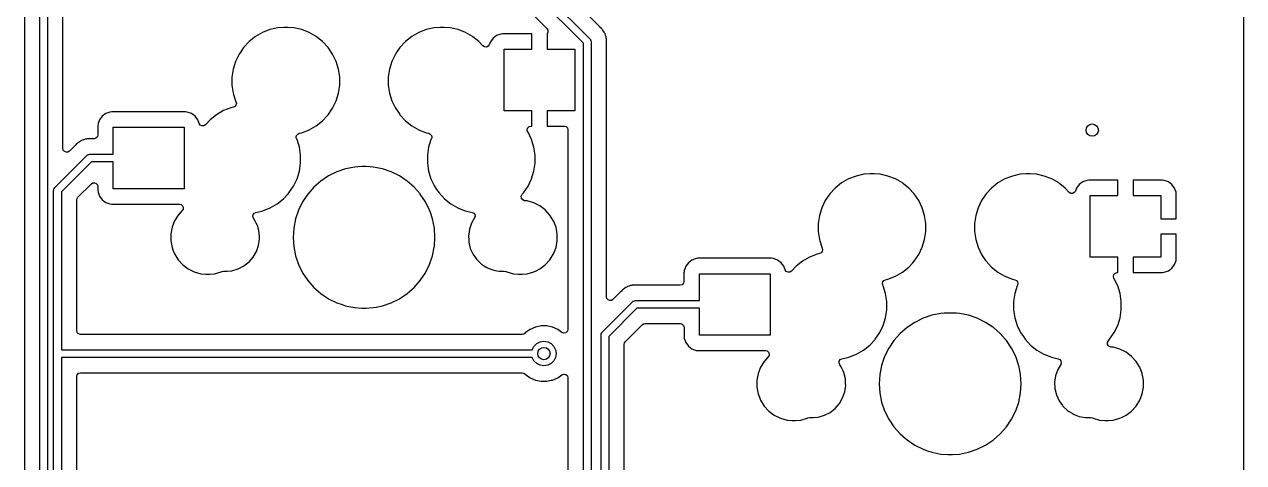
# Model space of a CAD drawing. Extents: x 144.2 to 239.5, y -132.7 to -33.4.
# Drawn here: x 199.89 to 239.52, y -74.11 to -59.85 of the extents above; entities that cross this region are included whole.
import ezdxf

# ---------------------------------------------------------------- set-up
doc = ezdxf.new("R2010")
doc.units = 0
doc.layers.add('BLACK', color=7, linetype='CONTINUOUS')

msp = doc.modelspace()

# ---------------------------------------------------------------- linework, layer by layer
at = {"layer": 'BLACK', "linetype": 'CONTINUOUS'}
for p, q in [((239.519, -43.0745), (239.51, -132.595)), ((199.894, -51.7818), (199.894, -85.7295)), ((200.395, -85.9882), (200.395, -51.77)), ((200.645, -52.0718), (200.645, -86.04)), ((201.145, -63.8905), (201.145, -52.7595)), ((216.533, -58.5827), (218.274, -60.3241)), ((218.603, -59.9452), (217.07, -58.4117)), ((218.061, -60.4643), (216.32, -58.7229)), ((215.991, -59.1018), (216.877, -59.9881)), ((207.63, -60.1169), (207.403, -60.2481)), ((207.875, -60.0211), (207.63, -60.1169)), ((208.13, -59.9627), (207.875, -60.0211)), ((208.327, -59.948), (208.13, -59.9627)), ((208.457, -59.948), (208.327, -59.948)), ((208.327, -59.948), (208.327, -59.948)), ((208.654, -59.9627), (208.457, -59.948)), ((208.457, -59.948), (208.457, -59.948)), ((208.909, -60.0211), (208.654, -59.9627)), ((209.154, -60.1169), (208.909, -60.0211)), ((209.154, -60.1173), (209.154, -60.1169)), ((209.154, -60.1169), (209.154, -60.1169)), ((209.154, -60.1169), (209.154, -60.1169)), ((209.381, -60.2481), (209.154, -60.1173)), ((212.71, -60.1169), (212.483, -60.2481)), ((212.955, -60.0211), (212.71, -60.1169)), ((213.21, -59.9627), (212.955, -60.0211)), ((213.407, -59.948), (213.21, -59.9627)), ((213.537, -59.948), (213.407, -59.948)), ((213.407, -59.948), (213.407, -59.948)), ((213.734, -59.9627), (213.537, -59.948)), ((213.537, -59.948), (213.537, -59.948)), ((213.989, -60.0211), (213.734, -59.9627)), ((214.234, -60.1169), (213.989, -60.0211)), ((214.234, -60.1173), (214.234, -60.1169)), ((214.234, -60.1169), (214.234, -60.1169)), ((214.234, -60.1169), (214.234, -60.1169)), ((214.461, -60.2481), (214.234, -60.1173)), ((215.24, -60.2151), (215.125, -60.3013)), ((215.375, -60.1649), (215.24, -60.2151)), ((215.434, -60.1585), (215.375, -60.1649)), ((216.382, -60.1585), (215.434, -60.1585)), ((216.382, -60.6585), (216.382, -60.1585)), ((216.877, -59.9881), (216.909, -60.0437)), ((216.909, -60.1079), (216.882, -60.1549)), ((216.882, -60.1549), (216.882, -60.6585)), ((216.909, -60.0437), (216.909, -60.1079)), ((218.612, -59.9531), (218.603, -59.9452)), ((218.646, -59.9809), (218.612, -59.9531)), ((218.657, -59.9971), (218.646, -59.9809)), ((218.67, -60.0119), (218.657, -59.9971)), ((218.684, -60.0261), (218.67, -60.0119)), ((218.706, -60.0637), (218.684, -60.0261)), ((218.713, -60.0734), (218.706, -60.0637)), ((218.738, -60.1088), (218.713, -60.0734)), ((218.746, -60.1274), (218.738, -60.1088)), ((218.738, -60.1088), (218.738, -60.1088)), ((218.754, -60.1449), (218.746, -60.1274)), ((218.765, -60.1621), (218.754, -60.1449)), ((218.777, -60.2041), (218.765, -60.1621)), ((218.781, -60.2151), (218.777, -60.2041)), ((218.797, -60.2557), (218.781, -60.2151)), ((207.02, -60.604), (206.924, -60.7442)), ((207.198, -60.4117), (207.02, -60.604)), ((207.403, -60.2481), (207.198, -60.4117)), ((209.39, -60.2557), (209.381, -60.2481)), ((209.586, -60.4117), (209.39, -60.2557)), ((209.764, -60.604), (209.586, -60.4117)), ((209.586, -60.4117), (209.586, -60.4117)), ((209.586, -60.4117), (209.586, -60.4117)), ((209.912, -60.8208), (209.764, -60.604)), ((209.764, -60.604), (209.764, -60.604)), ((209.764, -60.604), (209.764, -60.604)), ((212.1, -60.604), (212.004, -60.7442)), ((212.278, -60.4117), (212.1, -60.604)), ((212.483, -60.2481), (212.278, -60.4117)), ((214.47, -60.2557), (214.461, -60.2481)), ((214.666, -60.4117), (214.47, -60.2557)), ((214.796, -60.5521), (214.666, -60.4117)), ((214.666, -60.4117), (214.666, -60.4117)), ((214.666, -60.4117), (214.666, -60.4117)), ((214.849, -60.5857), (214.796, -60.5521)), ((214.911, -60.5894), (214.849, -60.5857)), ((214.967, -60.5622), (214.911, -60.5894)), ((215.003, -60.5111), (214.967, -60.5622)), ((215.039, -60.4164), (215.003, -60.5111)), ((215.125, -60.3013), (215.039, -60.4164)), ((218.061, -101.6), (218.061, -60.4643)), ((218.274, -60.3241), (218.288, -60.342)), ((218.288, -60.342), (218.291, -60.3449)), ((218.291, -60.3449), (218.292, -60.3475)), ((218.292, -60.3475), (218.296, -60.3526)), ((218.296, -60.3526), (218.302, -60.3828)), ((218.302, -60.3828), (218.311, -60.4125)), ((218.311, -60.4125), (218.311, -101.548)), ((218.799, -60.2756), (218.797, -60.2557)), ((218.803, -60.2946), (218.799, -60.2756)), ((218.809, -60.3139), (218.803, -60.2946)), ((218.81, -60.3537), (218.809, -60.3139)), ((218.81, -60.3575), (218.81, -60.3537)), ((218.811, -60.3692), (218.81, -60.3575)), ((218.811, -60.3731), (218.811, -60.3692)), ((218.811, -60.3732), (218.811, -60.3731)), ((218.811, -60.4007), (218.811, -60.3732)), ((218.812, -60.4046), (218.811, -60.4007)), ((218.811, -60.4952), (218.814, -60.4747)), ((218.811, -68.7145), (218.811, -60.4952)), ((218.814, -60.4747), (218.812, -60.4046)), ((206.872, -60.8208), (206.758, -61.0572)), ((206.924, -60.7442), (206.872, -60.8208)), ((210.026, -61.0572), (209.912, -60.8208)), ((211.952, -60.8208), (211.838, -61.0572)), ((212.004, -60.7442), (211.952, -60.8208)), ((215.482, -62.6585), (215.482, -60.6585)), ((215.482, -60.6585), (216.382, -60.6585)), ((216.882, -60.6585), (217.782, -60.6585)), ((217.782, -60.6585), (217.782, -62.6585)), ((206.681, -61.3079), (206.641, -61.5673)), ((206.758, -61.0572), (206.681, -61.3079)), ((210.103, -61.3079), (210.026, -61.0572)), ((210.142, -61.5673), (210.103, -61.3079)), ((211.761, -61.3079), (211.721, -61.5673)), ((211.838, -61.0572), (211.761, -61.3079)), ((206.641, -61.5673), (206.641, -61.8297)), ((210.142, -61.8297), (210.142, -61.5673)), ((211.721, -61.5673), (211.721, -61.8297)), ((206.641, -61.8297), (206.681, -62.0891)), ((206.681, -62.0891), (206.692, -62.1272)), ((206.692, -62.1272), (206.758, -62.3398)), ((210.026, -62.3398), (210.103, -62.0891)), ((210.103, -62.0891), (210.142, -61.8297)), ((211.721, -61.8297), (211.761, -62.0891)), ((211.761, -62.0891), (211.838, -62.3398)), ((206.605, -62.5611), (206.36, -62.6569)), ((206.687, -62.5422), (206.605, -62.5611)), ((206.737, -62.5183), (206.687, -62.5422)), ((206.771, -62.4751), (206.737, -62.5183)), ((206.758, -62.3398), (206.771, -62.3675)), ((206.771, -62.3675), (206.784, -62.4213)), ((206.784, -62.4213), (206.771, -62.4751)), ((209.764, -62.793), (209.912, -62.5762)), ((209.912, -62.5762), (210.026, -62.3398)), ((211.838, -62.3398), (211.952, -62.5762)), ((211.952, -62.5762), (212.081, -62.7659)), ((202.338, -62.9562), (202.293, -63.0767)), ((202.424, -62.841), (202.338, -62.9562)), ((202.54, -62.7547), (202.424, -62.841)), ((202.675, -62.7044), (202.54, -62.7547)), ((202.734, -62.698), (202.675, -62.7044)), ((205.13, -62.698), (202.734, -62.698)), ((205.189, -62.7044), (205.13, -62.698)), ((205.13, -62.698), (205.13, -62.698)), ((205.324, -62.7547), (205.189, -62.7044)), ((205.44, -62.841), (205.324, -62.7547)), ((205.526, -62.9562), (205.44, -62.841)), ((205.57, -63.0737), (205.526, -62.9562)), ((205.928, -62.9517), (205.777, -63.1147)), ((206.133, -62.7881), (205.928, -62.9517)), ((206.36, -62.6569), (206.133, -62.7881)), ((209.381, -63.1489), (209.586, -62.9853)), ((209.586, -62.9853), (209.72, -62.841)), ((209.72, -62.841), (209.764, -62.793)), ((209.764, -62.793), (209.764, -62.793)), ((209.764, -62.793), (209.764, -62.793)), ((212.081, -62.7659), (212.1, -62.793)), ((212.1, -62.793), (212.278, -62.9853)), ((212.278, -62.9853), (212.278, -62.9853)), ((212.278, -62.9853), (212.483, -63.1489)), ((216.382, -62.6585), (215.482, -62.6585)), ((216.382, -63.1585), (216.382, -62.6585)), ((217.782, -62.6585), (216.882, -62.6585)), ((216.882, -62.6585), (216.882, -63.1585)), ((202.282, -63.1489), (202.281, -63.1506)), ((202.281, -63.1506), (202.281, -63.449)), ((202.288, -63.091), (202.282, -63.1489)), ((202.293, -63.0767), (202.288, -63.091)), ((202.782, -64.0735), (202.782, -63.1985)), ((202.782, -63.1985), (205.082, -63.1985)), ((205.082, -63.1985), (205.082, -65.1985)), ((205.606, -63.1249), (205.57, -63.0737)), ((205.662, -63.152), (205.606, -63.1249)), ((205.724, -63.1484), (205.662, -63.152)), ((205.777, -63.1147), (205.724, -63.1484)), ((208.777, -63.4187), (208.827, -63.3948)), ((208.827, -63.3948), (208.909, -63.3759)), ((208.909, -63.3759), (209.154, -63.2801)), ((209.154, -63.2801), (209.381, -63.1489)), ((212.483, -63.1489), (212.71, -63.2801)), ((212.71, -63.2801), (212.955, -63.3759)), ((212.955, -63.3759), (213.037, -63.3948)), ((213.037, -63.3948), (213.087, -63.4187)), ((216.235, -63.2895), (216.249, -63.2246)), ((216.256, -63.3524), (216.235, -63.2895)), ((216.249, -63.2246), (216.295, -63.1763)), ((216.262, -63.3608), (216.256, -63.3524)), ((216.376, -63.5972), (216.262, -63.3608)), ((216.295, -63.1763), (216.359, -63.1585)), ((216.359, -63.1585), (216.382, -63.1585)), ((216.882, -63.1585), (217.436, -63.1585)), ((217.436, -63.1585), (217.498, -63.1751)), ((217.498, -63.1751), (217.544, -63.2205)), ((217.544, -63.2205), (217.56, -63.2825)), ((217.56, -63.2825), (217.56, -69.7706)), ((201.554, -63.7812), (201.357, -63.9782)), ((201.562, -63.7726), (201.554, -63.7812)), ((201.59, -63.7389), (201.562, -63.7726)), ((201.606, -63.7271), (201.59, -63.7389)), ((201.621, -63.7145), (201.606, -63.7271)), ((201.635, -63.7003), (201.621, -63.7145)), ((201.673, -63.6781), (201.635, -63.7003)), ((201.682, -63.6717), (201.673, -63.6781)), ((201.718, -63.646), (201.682, -63.6717)), ((201.736, -63.6386), (201.718, -63.646)), ((201.754, -63.6301), (201.736, -63.6386)), ((201.771, -63.6199), (201.754, -63.6301)), ((201.813, -63.6077), (201.771, -63.6199)), ((201.771, -63.6199), (201.771, -63.6199)), ((201.824, -63.6039), (201.813, -63.6077)), ((201.865, -63.5878), (201.824, -63.6039)), ((201.885, -63.5853), (201.865, -63.5878)), ((201.904, -63.5814), (201.885, -63.5853)), ((201.923, -63.5758), (201.904, -63.5814)), ((201.967, -63.5744), (201.923, -63.5758)), ((201.978, -63.5735), (201.967, -63.5744)), ((201.982, -63.573), (201.978, -63.5735)), ((202.01, -63.573), (201.982, -63.573)), ((202.014, -63.5729), (202.01, -63.573)), ((202.084, -63.5707), (202.014, -63.5729)), ((202.104, -63.573), (202.084, -63.5707)), ((202.157, -63.573), (202.104, -63.573)), ((202.219, -63.5564), (202.157, -63.573)), ((202.265, -63.511), (202.219, -63.5564)), ((202.281, -63.449), (202.265, -63.511)), ((208.73, -63.5157), (208.743, -63.4619)), ((208.743, -63.5695), (208.73, -63.5157)), ((208.743, -63.4619), (208.777, -63.4187)), ((208.756, -63.5972), (208.743, -63.5695)), ((208.833, -63.8479), (208.756, -63.5972)), ((213.076, -63.7003), (213.031, -63.8479)), ((213.108, -63.5972), (213.076, -63.7003)), ((213.087, -63.4187), (213.121, -63.4619)), ((213.121, -63.5695), (213.108, -63.5972)), ((213.121, -63.4619), (213.134, -63.5157)), ((213.134, -63.5157), (213.121, -63.5695)), ((216.453, -63.8479), (216.376, -63.5972)), ((200.882, -65.1616), (201.933, -64.1101)), ((201.159, -63.9468), (201.145, -63.8905)), ((201.197, -63.9909), (201.159, -63.9468)), ((201.25, -64.013), (201.197, -63.9909)), ((201.308, -64.0085), (201.25, -64.013)), ((201.357, -63.9782), (201.308, -64.0085)), ((201.933, -64.1101), (201.951, -64.0967)), ((201.951, -64.0967), (201.954, -64.0933)), ((201.954, -64.0933), (201.957, -64.0926)), ((201.957, -64.0926), (201.962, -64.0888)), ((201.962, -64.0888), (201.992, -64.0822)), ((201.992, -64.0822), (202.022, -64.0735)), ((202.022, -64.0735), (202.782, -64.0735)), ((208.873, -64.1073), (208.833, -63.8479)), ((208.873, -64.3697), (208.873, -64.1073)), ((213.031, -63.8479), (212.992, -64.1073)), ((212.992, -64.1073), (212.992, -64.3697)), ((216.492, -64.1073), (216.453, -63.8479)), ((216.492, -64.3697), (216.492, -64.1073)), ((202.073, -64.3235), (201.095, -65.3018)), ((202.782, -64.3235), (202.073, -64.3235)), ((202.782, -65.1985), (202.782, -64.3235)), ((208.833, -64.6291), (208.873, -64.3697)), ((210.335, -64.5516), (210.05, -64.6486)), ((210.631, -64.4928), (210.335, -64.5516)), ((210.736, -64.4859), (210.631, -64.4928)), ((210.857, -64.478), (210.736, -64.4859)), ((211.007, -64.478), (210.857, -64.478)), ((211.136, -64.4864), (211.007, -64.478)), ((211.233, -64.4928), (211.136, -64.4864)), ((211.529, -64.5516), (211.233, -64.4928)), ((211.814, -64.6486), (211.529, -64.5516)), ((212.992, -64.3697), (213.031, -64.6291)), ((216.453, -64.6291), (216.492, -64.3697)), ((208.642, -65.1162), (208.756, -64.8798)), ((208.756, -64.8798), (208.833, -64.6291)), ((209.529, -64.9495), (209.302, -65.1483)), ((209.779, -64.7819), (209.529, -64.9495)), ((210.05, -64.6486), (209.779, -64.7819)), ((212.085, -64.7819), (211.814, -64.6486)), ((212.302, -64.9274), (212.085, -64.7819)), ((212.335, -64.9495), (212.302, -64.9274)), ((212.562, -65.1483), (212.335, -64.9495)), ((213.031, -64.6291), (213.108, -64.8798)), ((213.108, -64.8798), (213.222, -65.1162)), ((216.262, -65.1162), (216.376, -64.8798)), ((216.376, -64.8798), (216.453, -64.6291)), ((226.68, -64.8794), (226.453, -65.0106)), ((226.925, -64.7836), (226.68, -64.8794)), ((227.18, -64.7252), (226.925, -64.7836)), ((227.377, -64.7105), (227.18, -64.7252)), ((227.507, -64.7105), (227.377, -64.7105)), ((227.377, -64.7105), (227.377, -64.7105)), ((227.704, -64.7252), (227.507, -64.7105)), ((227.507, -64.7105), (227.507, -64.7105)), ((227.959, -64.7836), (227.704, -64.7252)), ((228.204, -64.8794), (227.959, -64.7836)), ((228.204, -64.8798), (228.204, -64.8794)), ((228.204, -64.8794), (228.204, -64.8794)), ((228.204, -64.8794), (228.204, -64.8794)), ((228.431, -65.0106), (228.204, -64.8798)), ((231.76, -64.8794), (231.533, -65.0106)), ((232.005, -64.7836), (231.76, -64.8794)), ((232.26, -64.7252), (232.005, -64.7836)), ((232.457, -64.7105), (232.26, -64.7252)), ((232.587, -64.7105), (232.457, -64.7105)), ((232.457, -64.7105), (232.457, -64.7105)), ((232.784, -64.7252), (232.587, -64.7105)), ((232.587, -64.7105), (232.587, -64.7105)), ((233.039, -64.7836), (232.784, -64.7252)), ((233.284, -64.8794), (233.039, -64.7836)), ((233.284, -64.8798), (233.284, -64.8794)), ((233.284, -64.8794), (233.284, -64.8794)), ((233.284, -64.8794), (233.284, -64.8794)), ((233.511, -65.0106), (233.284, -64.8798)), ((234.29, -64.9776), (234.175, -65.0638)), ((234.425, -64.9274), (234.29, -64.9776)), ((234.484, -64.921), (234.425, -64.9274)), ((235.432, -64.921), (234.484, -64.921)), ((235.432, -65.421), (235.432, -64.921)), ((236.88, -64.921), (235.932, -64.921)), ((235.932, -64.921), (235.932, -65.421)), ((236.939, -64.9274), (236.88, -64.921)), ((237.074, -64.9776), (236.939, -64.9274)), ((237.189, -65.0638), (237.074, -64.9776)), ((200.845, -65.25), (200.848, -65.2279)), ((200.845, -70.6), (200.845, -65.25)), ((200.848, -65.2234), (200.849, -65.221)), ((200.848, -65.2279), (200.848, -65.2234)), ((200.849, -65.221), (200.85, -65.2148)), ((200.85, -65.2148), (200.867, -65.1888)), ((200.867, -65.1888), (200.882, -65.1616)), ((201.095, -65.3018), (201.095, -70.435)), ((201.632, -65.4728), (202.07, -65.0348)), ((202.07, -65.0348), (202.119, -65.0045)), ((202.119, -65.0045), (202.177, -65)), ((202.177, -65), (202.23, -65.0221)), ((202.23, -65.0221), (202.268, -65.0662)), ((202.268, -65.0662), (202.282, -65.1225)), ((202.282, -65.1225), (202.282, -65.2464)), ((202.282, -65.2464), (202.288, -65.306)), ((202.288, -65.306), (202.302, -65.3433)), ((202.302, -65.3433), (202.338, -65.4408)), ((205.082, -65.1985), (202.782, -65.1985)), ((208.316, -65.5253), (208.463, -65.3665)), ((208.463, -65.3665), (208.494, -65.333)), ((208.494, -65.333), (208.642, -65.1162)), ((208.494, -65.333), (208.494, -65.333)), ((208.494, -65.333), (208.494, -65.333)), ((209.103, -65.375), (208.935, -65.6258)), ((209.302, -65.1483), (209.103, -65.375)), ((212.754, -65.3665), (212.562, -65.1483)), ((212.761, -65.375), (212.754, -65.3665)), ((212.929, -65.6258), (212.761, -65.375)), ((213.222, -65.1162), (213.293, -65.2205)), ((213.293, -65.2205), (213.37, -65.333)), ((213.37, -65.333), (213.548, -65.5253)), ((216.042, -65.4388), (216.073, -65.378)), ((216.073, -65.378), (216.114, -65.333)), ((216.114, -65.333), (216.262, -65.1162)), ((226.07, -65.3665), (226.019, -65.4408)), ((226.248, -65.1742), (226.07, -65.3665)), ((226.453, -65.0106), (226.248, -65.1742)), ((228.461, -65.0348), (228.431, -65.0106)), ((228.636, -65.1742), (228.461, -65.0348)), ((228.814, -65.3665), (228.636, -65.1742)), ((228.636, -65.1742), (228.636, -65.1742)), ((228.636, -65.1742), (228.636, -65.1742)), ((228.962, -65.5833), (228.814, -65.3665)), ((228.814, -65.3665), (228.814, -65.3665)), ((228.814, -65.3665), (228.814, -65.3665)), ((231.15, -65.3665), (231.099, -65.4408)), ((231.328, -65.1742), (231.15, -65.3665)), ((231.533, -65.0106), (231.328, -65.1742)), ((233.541, -65.0348), (233.511, -65.0106)), ((233.716, -65.1742), (233.541, -65.0348)), ((233.846, -65.3146), (233.716, -65.1742)), ((233.716, -65.1742), (233.716, -65.1742)), ((233.716, -65.1742), (233.716, -65.1742)), ((233.899, -65.3482), (233.846, -65.3146)), ((233.961, -65.3519), (233.899, -65.3482)), ((234.017, -65.3247), (233.961, -65.3519)), ((234.053, -65.2736), (234.017, -65.3247)), ((234.089, -65.1789), (234.053, -65.2736)), ((234.175, -65.0638), (234.089, -65.1789)), ((237.275, -65.1789), (237.189, -65.0638)), ((237.326, -65.3136), (237.275, -65.1789)), ((237.332, -65.3732), (237.326, -65.3136)), ((237.332, -66.171), (237.332, -65.3732)), ((201.595, -65.5605), (201.605, -65.513)), ((201.595, -69.8105), (201.595, -65.5605)), ((201.605, -65.513), (201.632, -65.4728)), ((202.338, -65.4408), (202.424, -65.556)), ((202.424, -65.556), (202.54, -65.6423)), ((202.54, -65.6423), (202.675, -65.6926)), ((202.675, -65.6926), (202.734, -65.699)), ((202.734, -65.699), (204.931, -65.699)), ((204.931, -65.699), (204.986, -65.712)), ((204.986, -65.712), (205.03, -65.7483)), ((205.03, -65.7483), (205.053, -65.8002)), ((207.884, -65.8201), (208.111, -65.6889)), ((208.111, -65.6889), (208.316, -65.5253)), ((208.935, -65.6258), (208.802, -65.8962)), ((213.062, -65.8962), (212.929, -65.6258)), ((213.548, -65.5253), (213.548, -65.5253)), ((213.548, -65.5253), (213.753, -65.6889)), ((213.753, -65.6889), (213.98, -65.8201)), ((216.048, -65.5067), (216.042, -65.4388)), ((216.089, -65.5612), (216.048, -65.5067)), ((216.152, -65.5858), (216.089, -65.5612)), ((216.234, -65.5934), (216.152, -65.5858)), ((216.448, -65.6543), (216.234, -65.5934)), ((216.647, -65.7534), (216.448, -65.6543)), ((216.824, -65.8875), (216.647, -65.7534)), ((225.922, -65.5833), (225.808, -65.8197)), ((226.019, -65.4408), (225.922, -65.5833)), ((229.076, -65.8197), (228.962, -65.5833)), ((231.002, -65.5833), (230.888, -65.8197)), ((231.099, -65.4408), (231.002, -65.5833)), ((234.532, -67.421), (234.532, -65.421)), ((234.532, -65.421), (235.432, -65.421)), ((235.932, -65.421), (236.832, -65.421)), ((236.832, -65.421), (236.832, -66.171)), ((204.89, -66.0519), (204.773, -66.2411)), ((205.022, -65.9065), (204.89, -66.0519)), ((205.05, -65.8569), (205.022, -65.9065)), ((205.053, -65.8002), (205.05, -65.8569)), ((207.32, -66.1036), (207.328, -66.0437)), ((207.342, -66.1598), (207.32, -66.1036)), ((207.328, -66.0437), (207.362, -65.9943)), ((207.389, -66.2257), (207.342, -66.1598)), ((207.362, -65.9943), (207.416, -65.967)), ((207.416, -65.967), (207.639, -65.9159)), ((207.639, -65.9159), (207.884, -65.8201)), ((208.802, -65.8962), (208.705, -66.1818)), ((213.088, -65.9743), (213.062, -65.8962)), ((213.159, -66.1818), (213.088, -65.9743)), ((213.98, -65.8201), (214.132, -65.8795)), ((214.132, -65.8795), (214.22, -65.9142)), ((214.22, -65.9142), (214.225, -65.9159)), ((214.225, -65.9159), (214.445, -65.9662)), ((214.525, -66.1491), (214.426, -66.3193)), ((214.445, -65.9662), (214.496, -65.9916)), ((214.496, -65.9916), (214.531, -66.0375)), ((214.541, -66.094), (214.525, -66.1491)), ((214.531, -66.0375), (214.541, -66.094)), ((216.974, -66.0519), (216.824, -65.8875)), ((217.082, -66.2258), (216.974, -66.0519)), ((225.731, -66.0704), (225.691, -66.3298)), ((225.808, -65.8197), (225.731, -66.0704)), ((229.153, -66.0704), (229.076, -65.8197)), ((229.192, -66.3298), (229.153, -66.0704)), ((230.811, -66.0704), (230.772, -66.3298)), ((230.888, -65.8197), (230.811, -66.0704)), ((236.832, -66.171), (237.332, -66.171)), ((204.692, -66.4486), (204.651, -66.6673)), ((204.738, -66.3298), (204.692, -66.4486)), ((204.773, -66.2411), (204.738, -66.3298)), ((207.389, -66.2258), (207.389, -66.2257)), ((207.389, -66.2257), (207.389, -66.2257)), ((207.432, -66.3193), (207.389, -66.2258)), ((207.477, -66.4169), (207.432, -66.3193)), ((207.526, -66.6212), (207.477, -66.4169)), ((208.646, -66.4776), (208.627, -66.7785)), ((208.705, -66.1818), (208.646, -66.4776)), ((213.218, -66.4776), (213.159, -66.1818)), ((213.237, -66.7785), (213.218, -66.4776)), ((214.358, -66.5179), (214.336, -66.671)), ((214.426, -66.3193), (214.358, -66.5179)), ((217.091, -66.2411), (217.082, -66.2258)), ((217.172, -66.4486), (217.091, -66.2411)), ((217.212, -66.6673), (217.172, -66.4486)), ((225.691, -66.3298), (225.691, -66.5922)), ((229.192, -66.5922), (229.192, -66.3298)), ((230.772, -66.3298), (230.772, -66.5922)), ((204.651, -66.6673), (204.651, -66.8897)), ((204.651, -66.8897), (204.692, -67.1084)), ((207.506, -67.0391), (207.536, -66.8311)), ((207.534, -66.7785), (207.526, -66.6212)), ((207.536, -66.8311), (207.534, -66.7785)), ((208.627, -66.7785), (208.646, -67.0794)), ((213.218, -67.0794), (213.237, -66.7785)), ((214.336, -66.671), (214.328, -66.7259)), ((214.328, -66.7259), (214.335, -66.8705)), ((214.335, -66.8705), (214.338, -66.9358)), ((214.338, -66.9358), (214.387, -67.1401)), ((217.172, -67.1084), (217.212, -66.8897)), ((217.212, -66.8897), (217.212, -66.6673)), ((225.691, -66.5922), (225.731, -66.8516)), ((225.731, -66.8516), (225.742, -66.8897)), ((225.742, -66.8897), (225.808, -67.1023)), ((229.076, -67.1023), (229.153, -66.8516)), ((229.153, -66.8516), (229.192, -66.5922)), ((230.772, -66.5922), (230.811, -66.8516)), ((230.811, -66.8516), (230.888, -67.1023)), ((237.332, -66.671), (236.832, -66.671)), ((236.832, -66.671), (236.832, -67.421)), ((237.332, -67.4688), (237.332, -66.671)), ((204.692, -67.1084), (204.722, -67.1838)), ((204.722, -67.1838), (204.773, -67.3159)), ((204.773, -67.3159), (204.89, -67.5051)), ((207.333, -67.4198), (207.438, -67.2377)), ((207.438, -67.2377), (207.506, -67.0391)), ((208.646, -67.0794), (208.705, -67.3752)), ((213.159, -67.3752), (213.213, -67.1023)), ((213.213, -67.1023), (213.218, -67.0794)), ((213.218, -67.0794), (213.218, -67.0794)), ((213.218, -67.0794), (213.218, -67.0794)), ((214.387, -67.1401), (214.475, -67.3313)), ((214.475, -67.3313), (214.567, -67.4605)), ((216.974, -67.5051), (217.091, -67.3159)), ((217.091, -67.3159), (217.172, -67.1084)), ((225.655, -67.3236), (225.41, -67.4194)), ((225.737, -67.3047), (225.655, -67.3236)), ((225.787, -67.2808), (225.737, -67.3047)), ((225.821, -67.2376), (225.787, -67.2808)), ((225.808, -67.1023), (225.821, -67.13)), ((225.821, -67.13), (225.834, -67.1838)), ((225.834, -67.1838), (225.821, -67.2376)), ((228.814, -67.5555), (228.962, -67.3387)), ((228.962, -67.3387), (229.076, -67.1023)), ((230.888, -67.1023), (231.002, -67.3387)), ((231.002, -67.3387), (231.131, -67.5284)), ((204.89, -67.5051), (205.04, -67.6695)), ((205.04, -67.6695), (205.217, -67.8036)), ((206.843, -67.8048), (207.03, -67.7085)), ((207.03, -67.7085), (207.195, -67.5786)), ((207.195, -67.5786), (207.333, -67.4198)), ((208.705, -67.3752), (208.802, -67.6608)), ((208.802, -67.6608), (208.935, -67.9312)), ((212.929, -67.9312), (213.062, -67.6608)), ((213.062, -67.6608), (213.159, -67.3752)), ((214.567, -67.4605), (214.597, -67.5025)), ((214.597, -67.5025), (214.749, -67.6475)), ((214.749, -67.6475), (214.783, -67.6695)), ((214.783, -67.6695), (214.925, -67.7611)), ((216.647, -67.8036), (216.824, -67.6695)), ((216.824, -67.6695), (216.974, -67.5051)), ((221.388, -67.7187), (221.343, -67.8392)), ((221.474, -67.6035), (221.388, -67.7187)), ((221.59, -67.5172), (221.474, -67.6035)), ((221.725, -67.4669), (221.59, -67.5172)), ((221.784, -67.4605), (221.725, -67.4669)), ((224.18, -67.4605), (221.784, -67.4605)), ((224.239, -67.4669), (224.18, -67.4605)), ((224.18, -67.4605), (224.18, -67.4605)), ((224.374, -67.5172), (224.239, -67.4669)), ((224.49, -67.6035), (224.374, -67.5172)), ((224.576, -67.7187), (224.49, -67.6035)), ((224.62, -67.8362), (224.576, -67.7187)), ((224.978, -67.7142), (224.827, -67.8772)), ((225.183, -67.5506), (224.978, -67.7142)), ((225.41, -67.4194), (225.183, -67.5506)), ((228.431, -67.9114), (228.636, -67.7478)), ((228.636, -67.7478), (228.77, -67.6035)), ((228.77, -67.6035), (228.814, -67.5555)), ((228.814, -67.5555), (228.814, -67.5555)), ((228.814, -67.5555), (228.814, -67.5555)), ((231.131, -67.5284), (231.15, -67.5555)), ((231.15, -67.5555), (231.328, -67.7478)), ((231.328, -67.7478), (231.328, -67.7478)), ((231.328, -67.7478), (231.533, -67.9114)), ((235.432, -67.421), (234.532, -67.421)), ((235.432, -67.921), (235.432, -67.421)), ((236.832, -67.421), (235.932, -67.421)), ((235.932, -67.421), (235.932, -67.921)), ((237.189, -67.7782), (237.275, -67.6631)), ((237.275, -67.6631), (237.326, -67.5284)), ((237.326, -67.5284), (237.332, -67.4688)), ((205.217, -67.8036), (205.416, -67.9027)), ((205.416, -67.9027), (205.63, -67.9636)), ((205.63, -67.9636), (205.796, -67.979)), ((205.796, -67.979), (205.796, -67.979)), ((205.796, -67.979), (205.908, -67.979)), ((205.908, -67.979), (206.074, -67.9636)), ((205.908, -67.979), (205.908, -67.979)), ((206.074, -67.9636), (206.288, -67.9027)), ((206.288, -67.9027), (206.309, -67.892)), ((206.309, -67.892), (206.364, -67.879)), ((206.364, -67.879), (206.484, -67.879)), ((206.484, -67.879), (206.641, -67.864)), ((206.484, -67.879), (206.484, -67.879)), ((206.641, -67.864), (206.843, -67.8048)), ((208.935, -67.9312), (209.102, -68.1812)), ((212.761, -68.182), (212.929, -67.9312)), ((214.925, -67.7611), (214.965, -67.7768)), ((214.965, -67.7768), (215.121, -67.8392)), ((215.121, -67.8392), (215.249, -67.864)), ((215.249, -67.864), (215.327, -67.879)), ((215.327, -67.879), (215.327, -67.879)), ((215.327, -67.879), (215.484, -67.879)), ((215.484, -67.879), (215.486, -67.8788)), ((215.484, -67.879), (215.484, -67.879)), ((215.486, -67.8788), (215.487, -67.879)), ((215.487, -67.879), (215.49, -67.879)), ((215.49, -67.879), (215.49, -67.8796)), ((215.49, -67.8796), (215.553, -67.8913)), ((215.553, -67.8913), (215.576, -67.9027)), ((215.576, -67.9027), (215.79, -67.9636)), ((215.79, -67.9636), (215.956, -67.979)), ((215.956, -67.979), (215.956, -67.979)), ((215.956, -67.979), (216.068, -67.979)), ((216.068, -67.979), (216.234, -67.9636)), ((216.068, -67.979), (216.068, -67.979)), ((216.234, -67.9636), (216.448, -67.9027)), ((216.448, -67.9027), (216.525, -67.8644)), ((216.525, -67.8644), (216.647, -67.8036)), ((221.332, -67.9114), (221.331, -67.9131)), ((221.331, -67.9131), (221.331, -68.2115)), ((221.338, -67.8535), (221.332, -67.9114)), ((221.343, -67.8392), (221.338, -67.8535)), ((221.832, -68.836), (221.832, -67.961)), ((221.832, -67.961), (224.132, -67.961)), ((224.132, -67.961), (224.132, -69.961)), ((224.656, -67.8874), (224.62, -67.8362)), ((224.712, -67.9145), (224.656, -67.8874)), ((224.774, -67.9109), (224.712, -67.9145)), ((224.827, -67.8772), (224.774, -67.9109)), ((227.877, -68.1573), (227.959, -68.1384)), ((227.959, -68.1384), (228.204, -68.0426)), ((228.204, -68.0426), (228.431, -67.9114)), ((231.533, -67.9114), (231.76, -68.0426)), ((231.76, -68.0426), (232.005, -68.1384)), ((232.005, -68.1384), (232.087, -68.1573)), ((235.285, -68.052), (235.299, -67.9871)), ((235.306, -68.1149), (235.285, -68.052)), ((235.299, -67.9871), (235.345, -67.9388)), ((235.312, -68.1233), (235.306, -68.1149)), ((235.426, -68.3597), (235.312, -68.1233)), ((235.345, -67.9388), (235.409, -67.921)), ((235.409, -67.921), (235.432, -67.921)), ((235.932, -67.921), (236.88, -67.921)), ((236.88, -67.921), (236.939, -67.9146)), ((236.939, -67.9146), (237.074, -67.8644)), ((237.074, -67.8644), (237.189, -67.7782)), ((209.102, -68.1812), (209.103, -68.182)), ((209.103, -68.182), (209.302, -68.4087)), ((209.302, -68.4087), (209.529, -68.6075)), ((212.335, -68.6075), (212.562, -68.4087)), ((212.562, -68.4087), (212.761, -68.182)), ((219.282, -68.5437), (219.023, -68.8022)), ((219.29, -68.5351), (219.282, -68.5437)), ((219.317, -68.5014), (219.29, -68.5351)), ((219.334, -68.4896), (219.317, -68.5014)), ((219.348, -68.477), (219.334, -68.4896)), ((219.363, -68.4628), (219.348, -68.477)), ((219.4, -68.4406), (219.363, -68.4628)), ((219.41, -68.4342), (219.4, -68.4406)), ((219.445, -68.4085), (219.41, -68.4342)), ((219.464, -68.4011), (219.445, -68.4085)), ((219.481, -68.3926), (219.464, -68.4011)), ((219.499, -68.3824), (219.481, -68.3926)), ((219.541, -68.3702), (219.499, -68.3824)), ((219.552, -68.3664), (219.541, -68.3702)), ((219.592, -68.3503), (219.552, -68.3664)), ((219.612, -68.3478), (219.592, -68.3503)), ((219.631, -68.3439), (219.612, -68.3478)), ((219.65, -68.3383), (219.631, -68.3439)), ((219.694, -68.3369), (219.65, -68.3383)), ((219.706, -68.336), (219.694, -68.3369)), ((219.71, -68.3355), (219.706, -68.336)), ((219.737, -68.3355), (219.71, -68.3355)), ((219.741, -68.3354), (219.737, -68.3355)), ((219.811, -68.3332), (219.741, -68.3354)), ((219.832, -68.3355), (219.811, -68.3332)), ((221.207, -68.3355), (219.832, -68.3355)), ((221.269, -68.3189), (221.207, -68.3355)), ((221.315, -68.2735), (221.269, -68.3189)), ((221.331, -68.2115), (221.315, -68.2735)), ((227.78, -68.2782), (227.793, -68.2244)), ((227.793, -68.332), (227.78, -68.2782)), ((227.793, -68.2244), (227.827, -68.1812)), ((227.806, -68.3597), (227.793, -68.332)), ((227.883, -68.6104), (227.806, -68.3597)), ((227.827, -68.1812), (227.877, -68.1573)), ((232.126, -68.4628), (232.081, -68.6104)), ((232.087, -68.1573), (232.137, -68.1812)), ((232.158, -68.3597), (232.126, -68.4628)), ((232.137, -68.1812), (232.171, -68.2244)), ((232.171, -68.332), (232.158, -68.3597)), ((232.171, -68.2244), (232.184, -68.2782)), ((232.184, -68.2782), (232.171, -68.332)), ((235.503, -68.6104), (235.426, -68.3597)), ((209.529, -68.6075), (209.779, -68.7751)), ((209.779, -68.7751), (210.05, -68.9084)), ((210.05, -68.9084), (210.193, -68.9569)), ((211.529, -69.0054), (211.814, -68.9084)), ((211.814, -68.9084), (212.085, -68.7751)), ((212.085, -68.7751), (212.335, -68.6075)), ((218.672, -69.8616), (219.661, -68.8726)), ((218.825, -68.7708), (218.811, -68.7145)), ((218.863, -68.8149), (218.825, -68.7708)), ((218.916, -68.837), (218.863, -68.8149)), ((218.974, -68.8325), (218.916, -68.837)), ((219.023, -68.8022), (218.974, -68.8325)), ((219.661, -68.8726), (219.678, -68.8592)), ((219.678, -68.8592), (219.681, -68.8558)), ((219.681, -68.8558), (219.684, -68.8551)), ((219.684, -68.8551), (219.689, -68.8513)), ((219.689, -68.8513), (219.719, -68.8447)), ((219.719, -68.8447), (219.749, -68.836)), ((219.749, -68.836), (221.832, -68.836)), ((227.922, -68.8698), (227.883, -68.6104)), ((227.922, -69.1322), (227.922, -68.8698)), ((232.081, -68.6104), (232.041, -68.8698)), ((232.041, -68.8698), (232.041, -69.1322)), ((235.542, -68.8698), (235.503, -68.6104)), ((235.542, -69.1322), (235.542, -68.8698)), ((210.193, -68.9569), (210.335, -69.0054)), ((210.335, -69.0054), (210.378, -69.0139)), ((210.378, -69.0139), (210.631, -69.0642)), ((210.631, -69.0642), (210.631, -69.0642)), ((210.631, -69.0642), (210.631, -69.0642)), ((210.631, -69.0642), (210.857, -69.079)), ((210.857, -69.079), (211.007, -69.079)), ((211.007, -69.079), (211.233, -69.0642)), ((211.007, -69.079), (211.007, -69.079)), ((211.233, -69.0642), (211.33, -69.045)), ((211.233, -69.0642), (211.233, -69.0642)), ((211.233, -69.0642), (211.233, -69.0642)), ((211.33, -69.045), (211.529, -69.0054)), ((219.801, -69.086), (218.885, -70.0018)), ((221.832, -69.086), (219.801, -69.086)), ((221.832, -69.961), (221.832, -69.086)), ((227.883, -69.3916), (227.922, -69.1322)), ((229.385, -69.3141), (229.1, -69.4111)), ((229.681, -69.2553), (229.385, -69.3141)), ((229.786, -69.2484), (229.681, -69.2553)), ((229.907, -69.2405), (229.786, -69.2484)), ((230.057, -69.2405), (229.907, -69.2405)), ((230.186, -69.2489), (230.057, -69.2405)), ((230.283, -69.2553), (230.186, -69.2489)), ((230.579, -69.3141), (230.283, -69.2553)), ((230.864, -69.4111), (230.579, -69.3141)), ((232.041, -69.1322), (232.081, -69.3916)), ((235.503, -69.3916), (235.542, -69.1322)), ((216.5, -69.6989), (216.327, -69.7758)), ((216.685, -69.6595), (216.5, -69.6989)), ((216.875, -69.6595), (216.685, -69.6595)), ((216.685, -69.6595), (216.685, -69.6595)), ((217.06, -69.6989), (216.875, -69.6595)), ((216.875, -69.6595), (216.875, -69.6595)), ((217.233, -69.7758), (217.06, -69.6989)), ((219.422, -70.1728), (219.972, -69.6228)), ((219.972, -69.6228), (220.012, -69.5959)), ((220.012, -69.5959), (220.059, -69.5865)), ((220.059, -69.5865), (221.208, -69.5865)), ((221.208, -69.5865), (221.27, -69.6031)), ((221.27, -69.6031), (221.315, -69.6485)), ((221.315, -69.6485), (221.332, -69.7105)), ((221.332, -69.7105), (221.332, -70.0089)), ((227.692, -69.8787), (227.806, -69.6423)), ((227.806, -69.6423), (227.883, -69.3916)), ((228.579, -69.712), (228.352, -69.9108)), ((228.829, -69.5444), (228.579, -69.712)), ((229.1, -69.4111), (228.829, -69.5444)), ((231.135, -69.5444), (230.864, -69.4111)), ((231.366, -69.6989), (231.135, -69.5444)), ((231.385, -69.712), (231.366, -69.6989)), ((231.612, -69.9108), (231.385, -69.712)), ((232.081, -69.3916), (232.158, -69.6423)), ((232.158, -69.6423), (232.272, -69.8787)), ((235.312, -69.8787), (235.426, -69.6423)), ((235.426, -69.6423), (235.503, -69.3916)), ((201.612, -69.8725), (201.595, -69.8105)), ((201.657, -69.9179), (201.612, -69.8725)), ((201.719, -69.9345), (201.657, -69.9179)), ((216.076, -69.9345), (201.719, -69.9345)), ((216.127, -69.9238), (216.076, -69.9345)), ((216.168, -69.8935), (216.127, -69.9238)), ((216.174, -69.8871), (216.168, -69.8935)), ((216.245, -69.8354), (216.174, -69.8871)), ((216.327, -69.7758), (216.245, -69.8354)), ((217.364, -69.8709), (217.233, -69.7758)), ((217.427, -69.8942), (217.364, -69.8709)), ((217.493, -69.8811), (217.427, -69.8942)), ((217.542, -69.8354), (217.493, -69.8811)), ((217.56, -69.7706), (217.542, -69.8354)), ((218.635, -69.95), (218.638, -69.9279)), ((218.635, -75.55), (218.635, -69.95)), ((218.638, -69.9234), (218.639, -69.921)), ((218.638, -69.9279), (218.638, -69.9234)), ((218.639, -69.921), (218.64, -69.9148)), ((218.64, -69.9148), (218.657, -69.8888)), ((218.657, -69.8888), (218.672, -69.8616)), ((218.885, -70.0018), (218.885, -75.405)), ((221.332, -70.0089), (221.338, -70.0685)), ((221.338, -70.0685), (221.348, -70.0955)), ((221.348, -70.0955), (221.388, -70.2033)), ((224.132, -69.961), (221.832, -69.961)), ((227.366, -70.2878), (227.53, -70.1109)), ((227.53, -70.1109), (227.544, -70.0955)), ((227.544, -70.0955), (227.692, -69.8787)), ((227.544, -70.0955), (227.544, -70.0955)), ((227.544, -70.0955), (227.544, -70.0955)), ((228.352, -69.9108), (228.153, -70.1375)), ((231.774, -70.0955), (231.612, -69.9108)), ((231.811, -70.1375), (231.774, -70.0955)), ((232.272, -69.8787), (232.361, -70.0089)), ((232.361, -70.0089), (232.42, -70.0955)), ((232.42, -70.0955), (232.598, -70.2878)), ((235.123, -70.1405), (235.164, -70.0955)), ((235.164, -70.0955), (235.312, -69.8787)), ((201.095, -70.435), (216.4, -70.435)), ((216.4, -70.435), (216.456, -70.3249)), ((216.456, -70.3249), (216.545, -70.2364)), ((216.545, -70.2364), (216.656, -70.1796)), ((216.656, -70.1796), (216.78, -70.16)), ((216.78, -70.16), (216.904, -70.1796)), ((216.904, -70.1796), (217.015, -70.2364)), ((217.015, -70.2364), (217.104, -70.3249)), ((217.104, -70.3249), (217.16, -70.4364)), ((217.16, -70.4364), (217.18, -70.56)), ((219.385, -70.2605), (219.395, -70.213)), ((219.385, -74.7805), (219.385, -70.2605)), ((219.395, -70.213), (219.422, -70.1728)), ((221.388, -70.2033), (221.474, -70.3185)), ((221.474, -70.3185), (221.59, -70.4048)), ((221.59, -70.4048), (221.725, -70.4551)), ((221.725, -70.4551), (221.784, -70.4615)), ((221.784, -70.4615), (223.981, -70.4615)), ((223.981, -70.4615), (224.036, -70.4745)), ((224.036, -70.4745), (224.08, -70.5108)), ((224.08, -70.5108), (224.103, -70.5627)), ((226.934, -70.5826), (227.161, -70.4514)), ((227.161, -70.4514), (227.366, -70.2878)), ((227.985, -70.3883), (227.852, -70.6587)), ((228.153, -70.1375), (227.985, -70.3883)), ((231.979, -70.3883), (231.811, -70.1375)), ((232.112, -70.6587), (231.979, -70.3883)), ((232.598, -70.2878), (232.598, -70.2878)), ((232.598, -70.2878), (232.803, -70.4514)), ((232.803, -70.4514), (233.03, -70.5826)), ((235.092, -70.2013), (235.123, -70.1405)), ((235.098, -70.2692), (235.092, -70.2013)), ((235.139, -70.3237), (235.098, -70.2692)), ((235.202, -70.3483), (235.139, -70.3237)), ((235.284, -70.3559), (235.202, -70.3483)), ((235.498, -70.4168), (235.284, -70.3559)), ((235.697, -70.5159), (235.498, -70.4168)), ((235.874, -70.65), (235.697, -70.5159)), ((200.845, -86.1746), (200.845, -70.6)), ((216.4, -70.685), (201.095, -70.685)), ((201.095, -70.685), (201.095, -86.2264)), ((216.456, -70.7951), (216.4, -70.685)), ((216.545, -70.8836), (216.456, -70.7951)), ((216.656, -70.9404), (216.545, -70.8836)), ((217.015, -70.8836), (216.904, -70.9404)), ((217.104, -70.7951), (217.015, -70.8836)), ((217.16, -70.6836), (217.104, -70.7951)), ((217.18, -70.56), (217.16, -70.6836)), ((223.94, -70.8144), (223.823, -71.0036)), ((224.072, -70.669), (223.94, -70.8144)), ((224.1, -70.6194), (224.072, -70.669)), ((224.103, -70.5627), (224.1, -70.6194)), ((226.37, -70.8661), (226.378, -70.8062)), ((226.392, -70.9223), (226.37, -70.8661)), ((226.378, -70.8062), (226.412, -70.7568)), ((226.439, -70.9882), (226.392, -70.9223)), ((226.412, -70.7568), (226.466, -70.7295)), ((226.466, -70.7295), (226.689, -70.6784)), ((226.689, -70.6784), (226.934, -70.5826)), ((227.852, -70.6587), (227.755, -70.9443)), ((232.144, -70.7541), (232.112, -70.6587)), ((232.205, -70.9317), (232.144, -70.7541)), ((233.03, -70.5826), (233.199, -70.6486)), ((233.199, -70.6486), (233.224, -70.6587)), ((233.224, -70.6587), (233.275, -70.6784)), ((233.275, -70.6784), (233.495, -70.7287)), ((233.575, -70.9116), (233.476, -71.0818)), ((233.495, -70.7287), (233.546, -70.7541)), ((233.546, -70.7541), (233.581, -70.8)), ((233.591, -70.8565), (233.575, -70.9116)), ((233.581, -70.8), (233.591, -70.8565)), ((236.024, -70.8144), (235.874, -70.65)), ((236.132, -70.9883), (236.024, -70.8144)), ((201.595, -71.3095), (201.612, -71.2475)), ((201.595, -83.1105), (201.595, -71.3095)), ((201.612, -71.2475), (201.657, -71.2021)), ((201.657, -71.2021), (201.719, -71.1855)), ((201.719, -71.1855), (216.076, -71.1855)), ((216.076, -71.1855), (216.127, -71.1962)), ((216.127, -71.1962), (216.168, -71.2265)), ((216.168, -71.2265), (216.174, -71.2329)), ((216.174, -71.2329), (216.327, -71.3442)), ((216.78, -70.96), (216.656, -70.9404)), ((216.904, -70.9404), (216.78, -70.96)), ((217.233, -71.3442), (217.364, -71.2491)), ((217.364, -71.2491), (217.427, -71.2258)), ((217.427, -71.2258), (217.493, -71.2389)), ((217.493, -71.2389), (217.542, -71.2846)), ((217.542, -71.2846), (217.56, -71.3494)), ((223.742, -71.2111), (223.701, -71.4298)), ((223.778, -71.12), (223.742, -71.2111)), ((223.823, -71.0036), (223.778, -71.12)), ((226.439, -70.9883), (226.439, -70.9882)), ((226.439, -70.9882), (226.439, -70.9882)), ((226.5, -71.12), (226.439, -70.9883)), ((226.527, -71.1794), (226.5, -71.12)), ((226.576, -71.3837), (226.527, -71.1794)), ((227.696, -71.2401), (227.677, -71.541)), ((227.755, -70.9443), (227.696, -71.2401)), ((232.209, -70.9443), (232.205, -70.9317)), ((232.266, -71.2329), (232.209, -70.9443)), ((232.268, -71.2401), (232.266, -71.2329)), ((232.287, -71.541), (232.268, -71.2401)), ((233.408, -71.2804), (233.378, -71.4884)), ((233.476, -71.0818), (233.408, -71.2804)), ((236.141, -71.0036), (236.132, -70.9883)), ((236.222, -71.2111), (236.141, -71.0036)), ((236.262, -71.4298), (236.222, -71.2111)), ((216.327, -71.3442), (216.327, -71.3442)), ((216.327, -71.3442), (216.327, -71.3442)), ((216.327, -71.3442), (216.5, -71.4211)), ((216.5, -71.4211), (216.685, -71.4605)), ((216.685, -71.4605), (216.685, -71.4605)), ((216.685, -71.4605), (216.875, -71.4605)), ((216.875, -71.4605), (217.019, -71.4298)), ((216.875, -71.4605), (216.875, -71.4605)), ((217.019, -71.4298), (217.06, -71.4211)), ((217.06, -71.4211), (217.233, -71.3442)), ((217.233, -71.3442), (217.233, -71.3442)), ((217.56, -71.3494), (217.56, -79.0845)), ((223.701, -71.4298), (223.701, -71.6522)), ((223.701, -71.6522), (223.742, -71.8709)), ((226.556, -71.8016), (226.586, -71.5936)), ((226.584, -71.541), (226.576, -71.3837)), ((226.586, -71.5936), (226.584, -71.541)), ((227.677, -71.541), (227.696, -71.8419)), ((232.268, -71.8419), (232.287, -71.541)), ((233.378, -71.4884), (233.388, -71.6983)), ((233.388, -71.6983), (233.437, -71.9026)), ((236.222, -71.8709), (236.262, -71.6522)), ((236.262, -71.6522), (236.262, -71.4298)), ((223.742, -71.8709), (223.785, -71.9811)), ((223.785, -71.9811), (223.823, -72.0784)), ((223.823, -72.0784), (223.94, -72.2676)), ((226.383, -72.1823), (226.488, -72.0002)), ((226.488, -72.0002), (226.556, -71.8016)), ((227.696, -71.8419), (227.755, -72.1377)), ((232.209, -72.1377), (232.268, -71.8419)), ((233.437, -71.9026), (233.525, -72.0938)), ((233.525, -72.0938), (233.635, -72.2486)), ((236.024, -72.2676), (236.141, -72.0784)), ((236.141, -72.0784), (236.222, -71.8709)), ((223.94, -72.2676), (224.09, -72.432)), ((224.09, -72.432), (224.267, -72.5661)), ((225.893, -72.5673), (226.08, -72.471)), ((226.08, -72.471), (226.245, -72.3411)), ((226.245, -72.3411), (226.383, -72.1823)), ((227.755, -72.1377), (227.852, -72.4233)), ((227.852, -72.4233), (227.985, -72.6937)), ((231.979, -72.6937), (232.112, -72.4233)), ((232.112, -72.4233), (232.209, -72.1377)), ((233.635, -72.2486), (233.647, -72.265)), ((233.647, -72.265), (233.799, -72.41)), ((233.799, -72.41), (233.833, -72.432)), ((233.833, -72.432), (233.975, -72.5236)), ((235.697, -72.5661), (235.874, -72.432)), ((235.874, -72.432), (236.024, -72.2676)), ((224.267, -72.5661), (224.466, -72.6652)), ((224.466, -72.6652), (224.68, -72.7261)), ((224.68, -72.7261), (224.846, -72.7415)), ((224.846, -72.7415), (224.846, -72.7415)), ((224.846, -72.7415), (224.958, -72.7415)), ((224.958, -72.7415), (225.124, -72.7261)), ((224.958, -72.7415), (224.958, -72.7415)), ((225.124, -72.7261), (225.338, -72.6652)), ((225.338, -72.6652), (225.359, -72.6545)), ((225.359, -72.6545), (225.414, -72.6415)), ((225.414, -72.6415), (225.534, -72.6415)), ((225.534, -72.6415), (225.691, -72.6265)), ((225.534, -72.6415), (225.534, -72.6415)), ((225.691, -72.6265), (225.893, -72.5673)), ((227.985, -72.6937), (227.985, -72.6937)), ((227.985, -72.6937), (228.153, -72.9445)), ((231.811, -72.9445), (231.979, -72.6937)), ((233.975, -72.5236), (234.015, -72.5393)), ((234.015, -72.5393), (234.171, -72.6017)), ((234.171, -72.6017), (234.299, -72.6265)), ((234.299, -72.6265), (234.377, -72.6415)), ((234.377, -72.6415), (234.377, -72.6415)), ((234.377, -72.6415), (234.534, -72.6415)), ((234.534, -72.6415), (234.536, -72.6413)), ((234.534, -72.6415), (234.534, -72.6415)), ((234.536, -72.6413), (234.537, -72.6415)), ((234.537, -72.6415), (234.54, -72.6415)), ((234.54, -72.6415), (234.54, -72.6421)), ((234.54, -72.6421), (234.603, -72.6538)), ((234.603, -72.6538), (234.626, -72.6652)), ((234.626, -72.6652), (234.84, -72.7261)), ((234.84, -72.7261), (235.006, -72.7415)), ((235.006, -72.7415), (235.006, -72.7415)), ((235.006, -72.7415), (235.118, -72.7415)), ((235.118, -72.7415), (235.284, -72.7261)), ((235.118, -72.7415), (235.118, -72.7415)), ((235.284, -72.7261), (235.498, -72.6652)), ((235.498, -72.6652), (235.552, -72.6379)), ((235.552, -72.6379), (235.697, -72.5661)), ((228.153, -72.9445), (228.352, -73.1712)), ((228.352, -73.1712), (228.526, -73.3241)), ((231.385, -73.37), (231.612, -73.1712)), ((231.612, -73.1712), (231.811, -72.9445)), ((228.526, -73.3241), (228.579, -73.37)), ((228.579, -73.37), (228.829, -73.5376)), ((228.829, -73.5376), (229.1, -73.6709)), ((229.1, -73.6709), (229.243, -73.7194)), ((230.579, -73.7679), (230.864, -73.6709)), ((230.864, -73.6709), (231.135, -73.5376)), ((231.135, -73.5376), (231.385, -73.37)), ((229.243, -73.7194), (229.385, -73.7679)), ((229.385, -73.7679), (229.485, -73.7877)), ((229.485, -73.7877), (229.681, -73.8267)), ((229.681, -73.8267), (229.681, -73.8267)), ((229.681, -73.8267), (229.681, -73.8267)), ((229.681, -73.8267), (229.907, -73.8415)), ((229.907, -73.8415), (230.057, -73.8415)), ((230.057, -73.8415), (230.283, -73.8267)), ((230.057, -73.8415), (230.057, -73.8415)), ((230.283, -73.8267), (230.38, -73.8075)), ((230.283, -73.8267), (230.283, -73.8267)), ((230.283, -73.8267), (230.283, -73.8267)), ((230.38, -73.8075), (230.579, -73.7679))]:
    msp.add_line(p, q, dxfattribs=at)
at = {"layer": 'BLACK'}
for centre in [(234.6, -63.29), (216.78, -70.56)]:
    msp.add_circle(centre, 0.2, dxfattribs=at)

doc.saveas('drawing.dxf')
